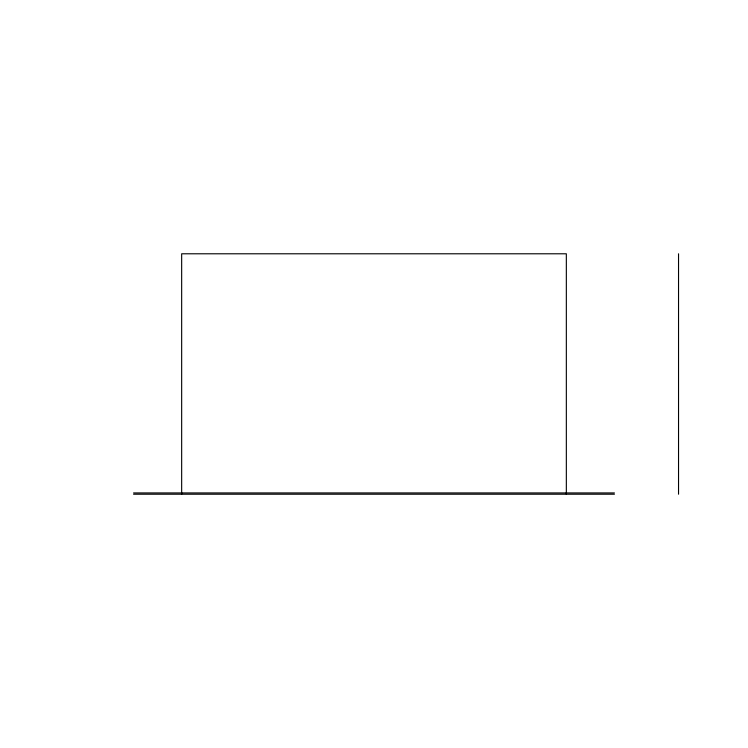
<?xml version="1.0" encoding="UTF-8"?>
<svg xmlns="http://www.w3.org/2000/svg" width="748" height="748" viewBox="0 0 748 748"><rect width="100%" height="100%" fill="white"/><g stroke="black" fill="none" stroke-linecap="round" stroke-linejoin="round"><path stroke-width="1.12" d="M133.574 492.932L614.426 492.932M133.574 494.213L614.426 494.213M678.539 253.787L678.539 494.213M566.339 494.213L566.339 253.787L181.661 253.787L181.661 494.213"/></g></svg>
